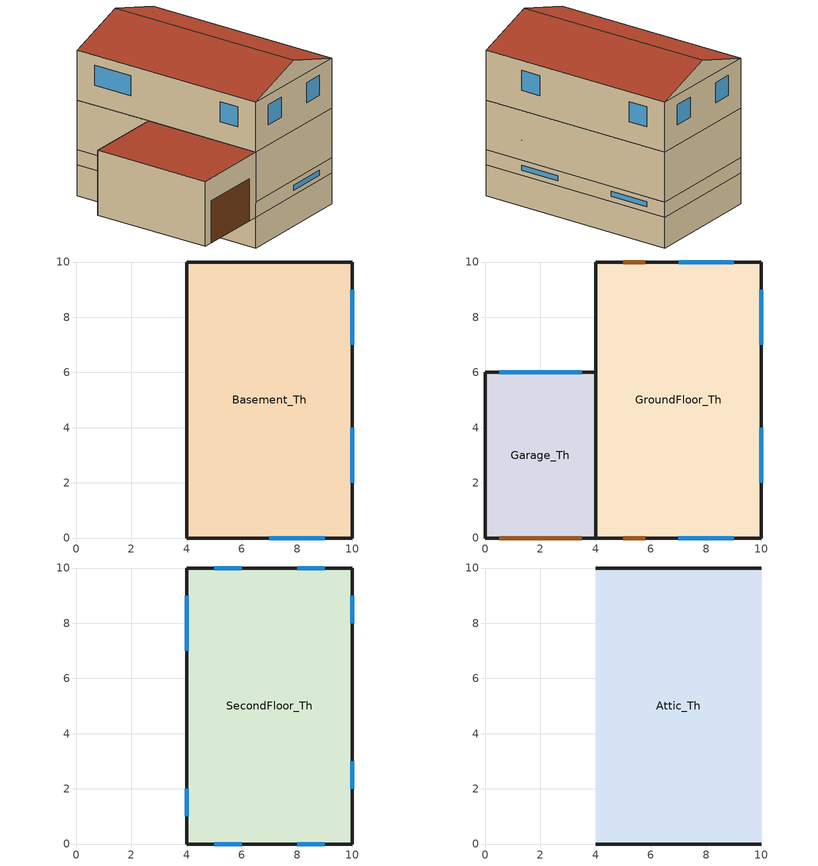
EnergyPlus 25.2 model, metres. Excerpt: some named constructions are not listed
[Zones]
Basement_Th
 floor foundation (SFD_BasementFloor 8): 10,10 10,0 4,0 4,10 z-1.55
 wall outside (Surface 32 c tbd): 10,10 4,10 z0:0.75
 wall outside (Surface 34 c tbd): 4,0 10,0 z0:0.75
 wall outside (Surface 35 c tbd): 10,0 10,10 z0:0.75
 wall outside (Surface 39 c tbd): 4,10 4,6 z0:0.75
 wall to Garage_Th (Surface 33 c tbd): 4,6 4,0 z0:0.75
 wall foundation (SFD_1946-1970_BasementWall): 4,0 10,0 10,10 4,10 4,0 z-1.55:0
 window (SFD_Window_old-construction): 7,0 9,0 / 10,2 10,4 / 10,7 10,9 z0.25:0.5
Garage_Th
 floor ground (SFD_BasementFloor 9): 4,6 4,0 0,0 0,6 z0
 wall outside (SFD_GarageWall): 4,6 0,6 0,0 4,0 z0:3.25
 wall to GroundFloor_Th (Surface 8 c tbd Reversed): 4,0 4,6 z0.75:3.25
 window (SFD_Window_old-construction): 3.5,6 0.5,6 z2:2.5
 door (SFD_Door_old-construction): 0.5,0 3.5,0 z0:2.1
 roof outside (SFD_Garage_Roof): 4,0 4,6 0,6 0,0 z3.25
GroundFloor_Th
 floor ground (SFD_IntFloor): 10,10 10,0 4,0 4,10 z0.75
 wall ground (Surface 11 c tbd): 4,10 4,6 z0.75:3.25
 wall ground (Surface 12 c tbd): 10,0 10,10 z0.75:3.25
 wall ground (Surface 13 c tbd): 10,10 4,10 z0.75:3.25
 wall ground (Surface 7 c tbd): 4,0 10,0 z0.75:3.25
 wall ground (Surface 8 c tbd): 4,6 4,0 z0.75:3.25
 window inside (SFD_Window_old-construction): 10,7 10,9 / 10,2 10,4 / 7,0 9,0 z1.75:2.75; 9,10 7,10 z1:2.75
 door inside (SFD_Door_old-construction): 5.8,10 5,10 / 5,0 5.8,0 z0.75:2.75
 ceiling ground (SFD_IntCeiling): 10,0 10,10 4,10 4,0 z3.25
SecondFloor_Th
 floor to GroundFloor_Th (SFD_IntFloor): 10,10 10,0 4,0 4,10 z3.25
 wall outside (Surface 15 c tbd): 4,0 10,0 z3.25:5.75
 wall outside (Surface 17 c tbd): 10,0 10,10 z3.25:5.75
 wall outside (Surface 18 c tbd): 10,10 4,10 z3.25:5.75
 wall outside (Surface 19 c tbd): 4,10 4,0 z3.25:5.75
 window (SFD_Window_old-construction): 5,0 6,0 / 8,0 9,0 / 10,2 10,3 / 10,8 10,9 / 9,10 8,10 / 6,10 5,10 / 4,2 4,1 / 4,9 4,7 z4.25:5.25
Attic_Th
 floor to SecondFloor_Th (Surface 16 c tbd Reversed): 10,10 10,0 4,0 4,10 z5.75
 wall outside (SFD_1946-1970_ExtWall): 7,0,6.75 4,0,5.75 10,0,5.75; 7,10,6.75 10,10,5.75 4,10,5.75
 roof outside (SFD_Roof): 7,10,6.75 4,10,5.75 4,0,5.75 7,0,6.75; 7,0,6.75 10,0,5.75 10,10,5.75 7,10,6.75
[Material] Roughness=Smooth; Thermal Absorptance=0.9
Name | Thickness {m} | Conductivity {W/m-K} | Density {kg/m3} | Specific Heat {J/kg-K} | Solar Absorptance | Visible Absorptance
Cladding-vinyl | 0.0095 | 0.086 | 200 | 1000 | 0.5 | 0.5
Gypsum Board | 0.0127 | 0.16 | 800 | 1090 | 0.3 | 0.5
Plywood | 0.0159 | 0.12 | 544 | 1210 | 0.5 | 0.5
Surface 16 m tbd | 0.102311 | 0.046 | 20 | 1400 | 0.7 | 0.7
Surface 33 m tbd | 0.0437751 | 0.046 | 19 | 960 | 0.7 | 0.7
Wood frame roof 2x10 insulated | 0.235 | 0.16 | 96 | 1515 | 0.7 | 0.7
Wood frame wall 2x4 uninsulated | 0.089 | 0.409 | 154.65 | 1626.3 | 0.7 | 0.7
[Material:AirGap]
Air Layer 1: Thermal Resistance {m2-K/W}=0.15
[Construction]
Surface 16 c tbd: Surface 16 m tbd, Plywood, Wood frame roof 2x10 insulated, Gypsum Board
Surface 33 c tbd Reversed: Gypsum Board, Air Layer 1, Surface 33 m tbd, Wood frame wall 2x4 uninsulated, Plywood, Air Layer 1, Cladding-vinyl
[Schedule:Compact]
Exterior Lighting Schedule: Through: 01/01, For: AllDays, Until: 01:00, 0, Until: 07:00, 0.75, Until: 17:00, 0, Until: 24:00, 0.75, Through: 01/02, For: AllDays, Until: 07:00, 0.75, Until: 17:00, 0, Until: 24:00, 0.75, Through: 01/03, For: AllDays, Until: 07:00, 0.75, Until: 17:00, 0, Until: 24:00, 0.75, Through: 01/04, For: AllDays, Until: 07:00, 0.75, Until: 17:00, 0, Until: 24:00, 0.75, Through: 01/05, For: AllDays, Until: 07:00, 0.75, Until: 17:00, 0, Until: 24:00, 0.75, Through: 01/06, For: AllDays, Until: 07:00, 0.75, Until: 17:00, 0, Until: 24:00, 0.75, Through: 01/07, For: AllDays, Until: 07:00, 0.75, Until: 17:00, 0, Until: 24:00, 0.75, Through: 01/08, For: AllDays, Until: 07:00, 0.75, Until: 17:00, 0, Until: 24:00, 0.75, Through: 01/09, For: AllDays, Until: 07:00, 0.75, Until: 17:00, 0, Until: 24:00, 0.75, Through: 01/10, For: AllDays, Until: 07:00, 0.75, Until: 17:00, 0, Until: 24:00, 0.75, Through: 01/11, For: AllDays, Until: 07:00, 0.75, Until: 17:00, 0, Until: 24:00, 0.75, Through: 01/12, For: AllDays, Until: 07:00, 0.75, Until: 17:00, 0, Until: 24:00, 0.75, Through: 01/13, For: AllDays, Until: 07:00, 0.75, Until: 17:00, 0, Until: 24:00, 0.75, Through: 01/14, For: AllDays, Until: 07:00, 0.75, Until: 17:00, 0, Until: 24:00, 0.75, Through: 01/15, For: AllDays, Until: 07:00, 0.75, Until: 17:00, 0, Until: 24:00, 0.75, Through: 01/16, For: AllDays, Until: 07:00, 0.75, Until: 17:00, 0, Until: 24:00, 0.75, Through: 01/17, For: AllDays, Until: 07:00, 0.75, Until: 17:00, 0, Until: 24:00, 0.75, Through: 01/18, For: AllDays, Until: 07:00, 0.75, Until: 17:00, 0, Until: 24:00, 0.75, Through: 01/19, For: AllDays, Until: 07:00, 0.75, Until: 17:00, 0, Until: 24:00, 0.75, Through: 01/20, For: AllDays, Until: 07:00, 0.75, Until: 17:00, 0, Until: 24:00, 0.75, Through: 01/21, For: AllDays, Until: 07:00, 0.75, Until: 17:00, 0, Until: 24:00, 0.75, Through: 01/22, For: AllDays, Until: 07:00, 0.75, Until: 17:00, 0, Until: 24:00, 0.75, Through: 01/23, For: AllDays, Until: 07:00, 0.75, Until: 17:00, 0, Until: 24:00, 0.75, Through: 01/24, For: AllDays, Until: 07:00, 0.75, Until: 17:00, 0, Until: 24:00, 0.75, Through: 01/25, For: AllDays, Until: 07:00, 0.75, Until: 17:00, 0, Until: 24:00, 0.75, Through: 01/26, For: AllDays, Until: 07:00, 0.75, Until: 17:00, 0, Until: 24:00, 0.75, Through: 01/27, For: AllDays, Until: 07:00, 0.75, Until: 17:00, 0, Until: 24:00, 0.75, Through: 01/28, For: AllDays, Until: 07:00, 0.75, Until: 17:00, 0, Until: 24:00, 0.75, Through: 01/29, For: AllDays, Until: 07:00, 0.75, Until: 17:00, 0, Until: 24:00, 0.75, Through: 01/30, For: AllDays, Until: 07:00, 0.75, Until: 17:00, 0, Until: 24:00, 0.75, Through: 01/31, For: AllDays, Until: 07:00, 0.75, Until: 17:00, 0, Until: 24:00, 0.75, Through: 02/01, For: AllDays, Until: 07:00, 0.75, Until: 17:00, 0, Until: 24:00, 0.75, Through: 02/02, For: AllDays, Until: 07:00, 0.75, Until: 17:00, 0, Until: 24:00, 0.75, Through: 02/03, For: AllDays, Until: 07:00, 0.75, Until: 17:00, 0, Until: 24:00, 0.75, Through: 02/04, For: AllDays, Until: 07:00, 0.75, Until: 17:00, 0, Until: 24:00, 0.75, Through: 02/05, For: AllDays, Until: 07:00, 0.75, Until: 17:00, 0, Until: 24:00, 0.75, Through: 02/06, For: AllDays, Until: 07:00, 0.75, Until: 17:00, 0, Until: 24:00, 0.75, Through: 02/07, For: AllDays, Until: 07:00, 0.75, Until: 17:00, 0, Until: 24:00, 0.75, Through: 02/08, For: AllDays, Until: 07:00, 0.75, Until: 17:00, 0, Until: 24:00, 0.75, Through: 02/09, For: AllDays, Until: 07:00, 0.75, Until: 17:00, 0, Until: 24:00, 0.75, Through: 02/10, For: AllDays, Until: 07:00, 0.75, Until: 17:00, 0, Until: 24:00, 0.75, Through: 02/11, For: AllDays, Until: 07:00, 0.75, Until: 17:00, 0, Until: 24:00, 0.75, Through: 02/12, For: AllDays, Until: 07:00, 0.75, Until: 17:00, 0, Until: 24:00, 0.75, Through: 02/13, For: AllDays, Until: 07:00, 0.75, Until: 17:00, 0, Until: 24:00, 0.75, Through: 02/14, For: AllDays, Until: 07:00, 0.75, Until: 17:00, 0, Until: 24:00, 0.75, Through: 02/15, For: AllDays, Until: 07:00, 0.75, Until: 17:00, 0, Until: 24:00, 0.75, Through: 02/16, For: AllDays, Until: 07:00, 0.75, Until: 17:00, 0, Until: 24:00, 0.75, Through: 02/17, For: AllDays, Until: 07:00, 0.75, Until: 17:00, 0, Until: 24:00, 0.75, Through: 02/18, For: AllDays, Until: 07:00, 0.75, Until: 17:00, 0, Until: 24:00, 0.75, Through: 02/19, For: AllDays, Until: 07:00, 0.75, Until: 17:00, 0, Until: 24:00, 0.75, Through: 02/20, For: AllDays, Until: 07:00, 0.75, Until: 17:00, 0, Until: 24:00, 0.75, Through: 02/21, For: AllDays, Until: 07:00, 0.75, Until: 17:00, 0, Until: 24:00, 0.75, Through: 02/22, For: AllDays, Until: 07:00, 0.75, Until: 17:00, 0, Until: 24:00, 0.75, Through: 02/23, For: AllDays, Until: 07:00, 0.75, Until: 17:00, 0, Until: 24:00, 0.75, Through: 02/24, For: AllDays, Until: 07:00, 0.75, Until: 17:00, 0, Until: 24:00, 0.75, Through: 02/25, For: AllDays, Until: 07:00, 0.75, Until: 17:00, 0, Until: 24:00, 0.75, Through: 02/26, For: AllDays, Until: 07:00, 0.75, Until: 17:00, 0, Until: 24:00, 0.75, Through: 02/27, For: AllDays, Until: 07:00, 0.75, Until: 17:00, 0, Until: 24:00, 0.75, Through: 02/28, For: AllDays, Until: 07:00, 0.75, Until: 17:00, 0, Until: 24:00, 0.75, Through: 03/01, For: AllDays, Until: 06:00, 0.75, Until: 18:00, 0, Until: 24:00, 0.75, Through: 03/02, For: AllDays, Until: 06:00, 0.75, Until: 18:00, 0, Until: 24:00, 0.75, Through: 03/03, For: AllDays, Until: 06:00, 0.75, Until: 18:00, 0, Until: 24:00, 0.75, Through: 03/04, For: AllDays, Until: 06:00, 0.75, Until: 18:00, 0, Until: 24:00, 0.75, Through: 03/05, For: AllDays, Until: 06:00, 0.75, Until: 18:00, 0, Until: 24:00, 0.75, Through: 03/06, For: AllDays, Until: 06:00, 0.75, Until: 18:00, 0, Until: 24:00, 0.75, Through: 03/07, For: AllDays, Until: 06:00, 0.75, Until: 18:00, 0, Until: 24:00, 0.75, Through: 03/08, For: AllDays, Until: 06:00, 0.75, Until: 18:00, 0, Until: 24:00, 0.75, Through: 03/09, For: AllDays, Until: 06:00, 0.75, Until: 18:00, 0, Until: 24:00, 0.75, Through: 03/10, For: AllDays, Until: 06:00, 0.75, Until: 18:00, 0, Until: 24:00, 0.75, Through: 03/11, For: AllDays, Until: 06:00, 0.75, Until: 18:00, 0, Until: 24:00, 0.75, Through: 03/12, For: AllDays, Until: 06:00, 0.75, Until: 18:00, 0, Until: 24:00, 0.75, Through: 03/13, For: AllDays, Until: 06:00, 0.75, Until: 18:00, 0, Until: 24:00, 0.75, Through: 03/14, For: AllDays, Until: 06:00, 0.75, Until: 18:00, 0, Until: 24:00, 0.75, Through: 03/15, For: AllDays, Until: 06:00, 0.75, Until: 18:00, 0, Until: 24:00, 0.75, Through: 03/16, For: AllDays, Until: 06:00, 0.75, Until: 18:00, 0, Until: 24:00, 0.75, Through: 03/17, For: AllDays, Until: 06:00, 0.75, Until: 18:00, 0, Until: 24:00, 0.75, Through: 03/18, For: AllDays, Until: 06:00, 0.75, Until: 18:00, 0, Until: 24:00, 0.75, Through: 03/19, For: AllDays, Until: 06:00, 0.75, Until: 18:00, 0, Until: 24:00, 0.75, Through: 03/20, For: AllDays, Until: 06:00, 0.75, Until: 18:00, 0, Until: 24:00, 0.75, Through: 03/21, For: AllDays, Until: 06:00, 0.75, Until: 18:00, 0, Until: 24:00, 0.75, Through: 03/22, For: AllDays, Until: 06:00, 0.75, Until: 18:00, 0, Until: 24:00, 0.75, Through: 03/23, For: AllDays, Until: 06:00, 0.75, Until: 18:00, 0, Until: 24:00, 0.75, Through: 03/24, For: AllDays, Until: 06:00, 0.75, Until: 18:00, 0, Until: 24:00, 0.75, Through: 03/25, For: AllDays, Until: 06:00, 0.75, Until: 18:00, 0, Until: 24:00, 0.75, Through: 03/26, For: AllDays, Until: 06:00, 0.75, Until: 18:00, 0, Until: 24:00, 0.75, Through: 03/27, For: AllDays, Until: 06:00, 0.75, Until: 18:00, 0, Until: 24:00, 0.75, Through: 03/28, For: AllDays, Until: 06:00, 0.75, Until: 18:00, 0, Until: 24:00, 0.75, Through: 03/29, For: AllDays, Until: 06:00, 0.75, Until: 18:00, 0, Until: 24:00, 0.75, Through: 03/30, For: AllDays, Until: 06:00, 0.75, Until: 18:00, 0, Until: 24:00, 0.75, Through: 03/31, For: AllDays, Until: 06:00, 0.75, Until: 18:00, 0, Until: 24:00, 0.75, Through: 04/01, For: AllDays, Until: 06:00, 0.75, Until: 18:00, 0, Until: 24:00, 0.75, Through: 04/02, For: AllDays, Until: 06:00, 0.75, Until: 18:00, 0, Until: 24:00, 0.75, Through: 04/03, For: AllDays, Until: 06:00, 0.75, Until: 18:00, 0, Until: 24:00, 0.75, Through: 04/04, For: AllDays, Until: 06:00, 0.75, Until: 18:00, 0, Until: 24:00, 0.75, Through: 04/05, For: AllDays, Until: 06:00, 0.75, Until: 18:00, 0, Until: 24:00, 0.75, Through: 04/06, For: AllDays, Until: 06:00, 0.75, Until: 18:00, 0, Until: 24:00, 0.75, Through: 04/07, For: AllDays, Until: 06:00, 0.75, Until: 18:00, 0, Until: 24:00, 0.75, Through: 04/08, For: AllDays, Until: 06:00, 0.75, Until: 18:00, 0, Until: 24:00, 0.75, Through: 04/09, For: AllDays, Until: 06:00, 0.75, Until: 18:00, 0, Until: 24:00, 0.75, Through: 04/10, For: AllDays, Until: 06:00, 0.75, Until: 18:00, 0, Until: 24:00, 0.75, Through: 04/11, For: AllDays, Until: 06:00, 0.75, Until: 18:00, 0, Until: 24:00, 0.75, Through: 04/12, For: AllDays, Until: 06:00, 0.75, Until: 18:00, 0, Until: 24:00, 0.75, Through: 04/13, For: AllDays, Until: 06:00, 0.75, Until: 18:00, 0, Until: 24:00, 0.75, Through: 04/14, For: AllDays, Until: 06:00, 0.75, Until: 18:00, 0, Until: 24:00, 0.75, Through: 04/15, For: AllDays, Until: 06:00, 0.75, Until: 18:00, 0, Until: 24:00, 0.75, Through: 04/16, For: AllDays, Until: 06:00, 0.75, Until: 18:00, 0, Until: 24:00, 0.75, Through: 04/17, For: AllDays, Until: 06:00, 0.75, Until: 18:00, 0, Until: 24:00, 0.75, Through: 04/18, For: AllDays, Until: 06:00, 0.75, Until: 18:00, 0, Until: 24:00, 0.75, Through: 04/19, For: AllDays, Until: 06:00, 0.75, Until: 18:00, 0, Until: 24:00, 0.75, Through: 04/20, For: AllDays, Until: 06:00, 0.75, Until: 18:00, 0, Until: 24:00, 0.75, Through: 04/21, For: AllDays, Until: 06:00, 0.75, Until: 18:00, 0, Until: 24:00, 0.75, Through: 04/22, For: AllDays, Until: 06:00, 0.75, Until: 18:00, 0, Until: 24:00, 0.75, Through: 04/23, For: AllDays, Until: 06:00, 0.75, Until: 18:00, 0, Until: 24:00, 0.75, Through: 04/24, For: AllDays, Until: 06:00, 0.75, Until: 18:00, 0, Until: 24:00, 0.75, Through: 04/25, For: AllDays, Until: 06:00, 0.75, Until: 18:00, 0, Until: 24:00, 0.75, Through: 04/26, For: AllDays, Until: 06:00, 0.75, Until: 18:00, 0, Until: 24:00, 0.75, Through: 04/27, For: AllDays, Until: 06:00, 0.75, Until: 18:00, 0, Until: 24:00, 0.75, Through: 04/28, For: AllDays, Until: 06:00, 0.75, Until: 18:00, 0, Until: 24:00, 0.75, Through: 04/29, For: AllDays, Until: 06:00, 0.75, Until: 18:00, 0, Until: 24:00, 0.75, Through: 04/30, For: AllDays, Until: 06:00, 0.75, Until: 18:00, 0, Until: 24:00, 0.75, Through: 05/01, For: AllDays, Until: 05:00, 0.75, Until: 20:00, 0, Until: 24:00, 0.75, Through: 05/02, For: AllDays, Until: 05:00, 0.75, Until: 20:00, 0, Until: 24:00, 0.75, Through: 05/03, For: AllDays, Until: 05:00, 0.75, Until: 20:00, 0, Until: 24:00, 0.75, Through: 05/04, For: AllDays, Until: 05:00, 0.75, Until: 20:00, 0, Until: 24:00, 0.75, Through: 05/05, For: AllDays, Until: 05:00, 0.75, Until: 20:00, 0, Until: 24:00, 0.75, Through: 05/06, For: AllDays, Until: 05:00, 0.75, Until: 20:00, 0, Until: 24:00, 0.75, Through: 05/07, For: AllDays, Until: 05:00, 0.75, Until: 20:00, 0, Until: 24:00, 0.75, Through: 05/08, For: AllDays, Until: 05:00, 0.75, Until: 20:00, 0, Until: 24:00, 0.75, Through: 05/09, For: AllDays, Until: 05:00, 0.75, Until: 20:00, 0, Until: 24:00, 0.75, Through: 05/10, For: AllDays, Until: 05:00, 0.75, Until: 20:00, 0, Until: 24:00, 0.75, Through: 05/11, For: AllDays, Until: 05:00, 0.75, Until: 20:00, 0, Until: 24:00, 0.75, Through: 05/12, For: AllDays, Until: 05:00, 0.75, Until: 20:00, 0, Until: 24:00, 0.75, Through: 05/13, For: AllDays, Until: 05:00, 0.75, Until: 20:00, 0, Until: 24:00, 0.75, Through: 05/14, For: AllDays, Until: 05:00, 0.75, Until: 20:00, 0, Until: 24:00, 0.75, Through: 05/15, For: AllDays, Until: 05:00, 0.75, Until: 20:00, 0, Until: 24:00, 0.75, Through: 05/16, For: AllDays, Until: 05:00, 0.75, Until: 20:00, 0, Until: 24:00, 0.75, Through: 05/17, For: AllDays, Until: 05:00, 0.75, Until: 20:00, 0, Until: 24:00, 0.75, Through: 05/18, For: AllDays, Until: 05:00, 0.75, Until: 20:00, 0, Until: 24:00, 0.75, Through: 05/19, For: AllDays, Until: 05:00, 0.75, Until: 20:00, 0, Until: 24:00, 0.75, Through: 05/20, For: AllDays, Until: 05:00, 0.75, Until: 20:00, 0, Until: 24:00, 0.75, Through: 05/21, For: AllDays, Until: 05:00, 0.75, Until: 20:00, 0, Until: 24:00, 0.75, Through: 05/22, For: AllDays, Until: 05:00, 0.75, Until: 20:00, 0, Until: 24:00, 0.75, Through: 05/23, For: AllDays, Until: 05:00, 0.75, Until: 20:00, 0, Until: 24:00, 0.75, Through: 05/24, For: AllDays, Until: 05:00, 0.75, Until: 20:00, 0, Until: 24:00, 0.75, Through: 05/25, For: AllDays, Until: 05:00, 0.75, Until: 20:00, 0, Until: 24:00, 0.75, Through: 05/26, For: AllDays, Until: 05:00, 0.75, Until: 20:00, 0, Until: 24:00, 0.75, Through: 05/27, For: AllDays, Until: 05:00, 0.75, Until: 20:00, 0, Until: 24:00, 0.75, Through: 05/28, For: AllDays, Until: 05:00, 0.75, Until: 20:00, 0, Until: 24:00, 0.75, Through: 05/29, For: AllDays, Until: 05:00, 0.75, Until: 20:00, 0, Until: 24:00, 0.75, Through: 05/30, For: AllDays, Until: 05:00, 0.75, Until: 20:00, 0, Until: 24:00, 0.75, Through: 05/31, For: AllDays, Until: 05:00, 0.75, Until: 20:00, 0, Until: 24:00, 0.75, Through: 06/01, For: AllDays, Until: 05:00, 0.75, Until: 20:00, 0, Until: 24:00, 0.75, Through: 06/02, For: AllDays, Until: 05:00, 0.75, Until: 20:00, 0, Until: 24:00, 0.75, Through: 06/03, For: AllDays, Until: 05:00, 0.75, Until: 20:00, 0, Until: 24:00, 0.75, Through: 06/04, For: AllDays, Until: 05:00, 0.75, Until: 20:00, 0, Until: 24:00, 0.75, Through: 06/05, For: AllDays, Until: 05:00, 0.75, Until: 20:00, 0, Until: 24:00, 0.75, Through: 06/06, For: AllDays, Until: 05:00, 0.75, Until: 20:00, 0, Until: 24:00, 0.75, Through: 06/07, For: AllDays, Until: 05:00, 0.75, Until: 20:00, 0, Until: 24:00, 0.75, Through: 06/08, For: AllDays, Until: 05:00, 0.75, Until: 20:00, 0, Until: 24:00, 0.75, Through: 06/09, For: AllDays, Until: 05:00, 0.75, Until: 20:00, 0, Until: 24:00, 0.75, Through: 06/10, For: AllDays, Until: 05:00, 0.75, Until: 20:00, 0, Until: 24:00, 0.75, Through: 06/11, For: AllDays, Until: 05:00, 0.75, Until: 20:00, 0, Until: 24:00, 0.75, Through: 06/12, For: AllDays, Until: 05:00, 0.75, Until: 20:00, 0, Until: 24:00, 0.75, Through: 06/13, For: AllDays, Until: 05:00, 0.75, Until: 20:00, 0, Until: 24:00, 0.75, Through: 06/14, For: AllDays, Until: 05:00, 0.75, Until: 20:00, 0, Until: 24:00, 0.75, Through: 06/15, For: AllDays, Until: 05:00, 0.75, Until: 20:00, 0, Until: 24:00, 0.75, Through: 06/16, For: AllDays, Until: 05:00, 0.75, Until: 20:00, 0, Until: 24:00, 0.75, Through: 06/17, For: AllDays, Until: 05:00, 0.75, Until: 20:00, 0, Until: 24:00, 0.75, Through: 06/18, For: AllDays, Until: 05:00, 0.75, Until: 20:00, 0, Until: 24:00, 0.75, Through: 06/19, For: AllDays, Until: 05:00, 0.75, Until: 20:00, 0, Until: 24:00, 0.75, Through: 06/20, For: AllDays, Until: 05:00, 0.75, Until: 20:00, 0, Until: 24:00, 0.75, Through: 06/21, For: AllDays, Until: 05:00, 0.75, Until: 20:00, 0, Until: 24:00, 0.75, Through: 06/22, For: AllDays, Until: 05:00, 0.75, Until: 20:00, 0, Until: 24:00, 0.75, Through: 06/23, For: AllDays, Until: 05:00, 0.75, Until: 20:00, 0, Until: 24:00, 0.75, Through: 06/24, For: AllDays, Until: 05:00, 0.75, Until: 20:00, 0, Until: 24:00, 0.75, Through: 06/25, For: AllDays, Until: 05:00, 0.75, Until: 20:00, 0, Until: 24:00, 0.75, Through: 06/26, For: AllDays, Until: 05:00, 0.75, Until: 20:00, 0, Until: 24:00, 0.75, Through: 06/27, For: AllDays, Until: 05:00, 0.75, Until: 20:00, 0, Until: 24:00, 0.75, Through: 06/28, For: AllDays, Until: 05:00, 0.75, Until: 20:00, 0, Until: 24:00, 0.75, Through: 06/29, For: AllDays, Until: 05:00, 0.75, Until: 20:00, 0, Until: 24:00, 0.75, Through: 06/30, For: AllDays, Until: 05:00, 0.75, Until: 20:00, 0, Until: 24:00, 0.75, Through: 07/01, For: AllDays, Until: 05:00, 0.75, Until: 20:00, 0, Until: 24:00, 0.75, Through: 07/02, For: AllDays, Until: 05:00, 0.75, Until: 20:00, 0, Until: 24:00, 0.75, Through: 07/03, For: AllDays, Until: 05:00, 0.75, Until: 20:00, 0, Until: 24:00, 0.75, Through: 07/04, For: AllDays, Until: 05:00, 0.75, Until: 20:00, 0, Until: 24:00, 0.75, Through: 07/05, For: AllDays, Until: 05:00, 0.75, Until: 20:00, 0, Until: 24:00, 0.75, Through: 07/06, For: AllDays, Until: 05:00, 0.75, Until: 20:00, 0, Until: 24:00, 0.75, Through: 07/07, For: AllDays, Until: 05:00, 0.75, Until: 20:00, 0, Until: 24:00, 0.75, Through: 07/08, For: AllDays, Until: 05:00, 0.75, Until: 20:00, 0, Until: 24:00, 0.75, Through: 07/09, For: AllDays, Until: 05:00, 0.75, Until: 20:00, 0, Until: 24:00, 0.75, Through: 07/10, For: AllDays, Until: 05:00, 0.75, Until: 20:00, 0, Until: 24:00, 0.75, Through: 07/11, For: AllDays, Until: 05:00, 0.75, Until: 20:00, 0, Until: 24:00, 0.75, Through: 07/12, For: AllDays, Until: 05:00, 0.75, Until: 20:00, 0, Until: 24:00, 0.75, Through: 07/13, For: AllDays, Until: 05:00, 0.75, Until: 20:00, 0, Until: 24:00, 0.75, Through: 07/14, For: AllDays, Until: 05:00, 0.75, Until: 20:00, 0, Until: 24:00, 0.75, Through: 07/15, For: AllDays, Until: 05:00, 0.75, Until: 20:00, 0, Until: 24:00, 0.75, Through: 07/16, For: AllDays, Until: 05:00, 0.75, Until: 20:00, 0, Until: 24:00, 0.75, Through: 07/17, For: AllDays, Until: 05:00, 0.75, Until: 20:00, 0, Until: 24:00, 0.75, Through: 07/18, For: AllDays, Until: 05:00, 0.75, Until: 20:00, 0, Until: 24:00, 0.75, Through: 07/19, For: AllDays, Until: 05:00, 0.75, Until: 20:00, 0, Until: 24:00, 0.75, Through: 07/20, For: AllDays, Until: 05:00, 0.75, Until: 20:00, 0, Until: 24:00, 0.75, Through: 07/21, For: AllDays, Until: 05:00, 0.75, Until: 20:00, 0, Until: 24:00, 0.75, Through: 07/22, For: AllDays, Until: 05:00, 0.75, Until: 20:00, 0, Until: 24:00, 0.75, Through: 07/23, For: AllDays, Until: 05:00, 0.75, Until: 20:00, 0, Until: 24:00, 0.75, Through: 07/24, For: AllDays, Until: 05:00, 0.75, Until: 20:00, 0, Until: 24:00, 0.75, Through: 07/25, For: AllDays, Until: 05:00, 0.75, Until: 20:00, 0, Until: 24:00, 0.75, Through: 07/26, For: AllDays, Until: 05:00, 0.75, Until: 20:00, 0, Until: 24:00, 0.75, Through: 07/27, For: AllDays, Until: 05:00, 0.75, Until: 20:00, 0, Until: 24:00, 0.75, Through: 07/28, For: AllDays, Until: 05:00, 0.75, Until: 20:00, 0, Until: 24:00, 0.75, Through: 07/29, For: AllDays, Until: 05:00, 0.75, Until: 20:00, 0, Until: 24:00, 0.75, Through: 07/30, For: AllDays, Until: 05:00, 0.75, Until: 20:00, 0, Until: 24:00, 0.75, Through: 07/31, For: AllDays, Until: 05:00, 0.75, Until: 20:00, 0, Until: 24:00, 0.75, Through: 08/01, For: AllDays, Until: 05:00, 0.75, Until: 20:00, 0, Until: 24:00, 0.75, Through: 08/02, For: AllDays, Until: 05:00, 0.75, Until: 20:00, 0, Until: 24:00, 0.75, Through: 08/03, For: AllDays, Until: 05:00, 0.75, Until: 20:00, 0, Until: 24:00, 0.75, Through: 08/04, For: AllDays, Until: 05:00, 0.75, Until: 20:00, 0, Until: 24:00, 0.75, Through: 08/05, For: AllDays, Until: 05:00, 0.75, Until: 20:00, 0, Until: 24:00, 0.75, Through: 08/06, For: AllDays, Until: 05:00, 0.75, Until: 20:00, 0, Until: 24:00, 0.75, Through: 08/07, For: AllDays, Until: 05:00, 0.75, Until: 20:00, 0, Until: 24:00, 0.75, Through: 08/08, For: AllDays, Until: 05:00, 0.75, Until: 20:00, 0, Until: 24:00, 0.75, Through: 08/09, For: AllDays, Until: 05:00, 0.75, Until: 20:00, 0, Until: 24:00, 0.75, Through: 08/10, For: AllDays, Until: 05:00, 0.75, Until: 20:00, 0, Until: 24:00, 0.75, Through: 08/11, For: AllDays, Until: 05:00, 0.75, Until: 20:00, 0, Until: 24:00, 0.75, Through: 08/12, For: AllDays, Until: 05:00, 0.75, Until: 20:00, 0, Until: 24:00, 0.75, Through: 08/13, For: AllDays, Until: 05:00, 0.75, Until: 20:00, 0, Until: 24:00, 0.75, Through: 08/14, For: AllDays, Until: 05:00, 0.75, Until: 20:00, 0, Until: 24:00, 0.75, Through: 08/15, For: AllDays, Until: 05:00, 0.75, Until: 20:00, 0, Until: 24:00, 0.75, Through: 08/16, For: AllDays, Until: 05:00, 0.75, Until: 20:00, 0, Until: 24:00, 0.75, Through: 08/17, For: AllDays, Until: 05:00, 0.75, Until: 20:00, 0, Until: 24:00, 0.75, Through: 08/18, For: AllDays, Until: 05:00, 0.75, Until: 20:00, 0, Until: 24:00, 0.75, Through: 08/19, For: AllDays, Until: 05:00, 0.75, Until: 20:00, 0, Until: 24:00, 0.75, Through: 08/20, For: AllDays, Until: 05:00, 0.75, Until: 20:00, 0, Until: 24:00, 0.75, Through: 08/21, For: AllDays, Until: 05:00, 0.75, Until: 20:00, 0, Until: 24:00, 0.75, Through: 08/22, For: AllDays, Until: 05:00, 0.75, Until: 20:00, 0, Until: 24:00, 0.75, Through: 08/23, For: AllDays, Until: 05:00, 0.75, Until: 20:00, 0, Until: 24:00, 0.75, Through: 08/24, For: AllDays, Until: 05:00, 0.75, Until: 20:00, 0, Until: 24:00, 0.75, Through: 08/25, For: AllDays, Until: 05:00, 0.75, Until: 20:00, 0, Until: 24:00, 0.75, Through: 08/26, For: AllDays, Until: 05:00, 0.75, Until: 20:00, 0, Until: 24:00, 0.75, Through: 08/27, For: AllDays, Until: 05:00, 0.75, Until: 20:00, 0, Until: 24:00, 0.75, Through: 08/28, For: AllDays, Until: 05:00, 0.75, Until: 20:00, 0, Until: 24:00, 0.75, Through: 08/29, For: AllDays, Until: 05:00, 0.75, Until: 20:00, 0, Until: 24:00, 0.75, Through: 08/30, For: AllDays, Until: 05:00, 0.75, Until: 20:00, 0, Until: 24:00, 0.75, Through: 08/31, For: AllDays, Until: 05:00, 0.75, Until: 20:00, 0, Until: 24:00, 0.75, Through: 09/01, For: AllDays, Until: 06:00, 0.75, Until: 18:00, 0, Until: 24:00, 0.75, Through: 09/02, For: AllDays, Until: 06:00, 0.75, Until: 18:00, 0, Until: 24:00, 0.75, Through: 09/03, For: AllDays, Until: 06:00, 0.75, Until: 18:00, 0, Until: 24:00, 0.75, Through: 09/04, For: AllDays, Until: 06:00, 0.75, Until: 18:00, 0, Until: 24:00, 0.75, Through: 09/05, For: AllDays, Until: 06:00, 0.75, Until: 18:00, 0, Until: 24:00, 0.75, Through: 09/06, For: AllDays, Until: 06:00, 0.75, Until: 18:00, 0, Until: 24:00, 0.75, Through: 09/07, For: AllDays, Until: 06:00, 0.75, Until: 18:00, 0, Until: 24:00, 0.75, Through: 09/08, For: AllDays, Until: 06:00, 0.75, Until: 18:00, 0, Until: 24:00, 0.75, Through: 09/09, For: AllDays, Until: 06:00, 0.75, Until: 18:00, 0, Until: 24:00, 0.75, Through: 09/10, For: AllDays, Until: 06:00, 0.75, Until: 18:00, 0, Until: 24:00, 0.75, Through: 09/11, For: AllDays, Until: 06:00, 0.75, Until: 18:00, 0, Until: 24:00, 0.75, Through: 09/12, For: AllDays, Until: 06:00, 0.75, Until: 18:00, 0, Until: 24:00, 0.75, Through: 09/13, For: AllDays, Until: 06:00, 0.75, Until: 18:00, 0, Until: 24:00, 0.75, Through: 09/14, For: AllDays, Until: 06:00, 0.75, Until: 18:00, 0, Until: 24:00, 0.75, Through: 09/15, For: AllDays, Until: 06:00, 0.75, Until: 18:00, 0, Until: 24:00, 0.75, Through: 09/16, For: AllDays, Until: 06:00, 0.75, Until: 18:00, 0, Until: 24:00, 0.75, Through: 09/17, For: AllDays, Until: 06:00, 0.75, Until: 18:00, 0, Until: 24:00, 0.75, Through: 09/18, For: AllDays, Until: 06:00, 0.75, Until: 18:00, 0, Until: 24:00, 0.75, Through: 09/19, For: AllDays, Until: 06:00, 0.75, Until: 18:00, 0, Until: 24:00, 0.75, Through: 09/20, For: AllDays, Until: 06:00, 0.75, Until: 18:00, 0, Until: 24:00, 0.75, Through: 09/21, For: AllDays, Until: 06:00, 0.75, Until: 18:00, 0, Until: 24:00, 0.75, Through: 09/22, For: AllDays, Until: 06:00, 0.75, Until: 18:00, 0, Until: 24:00, 0.75, Through: 09/23, For: AllDays, Until: 06:00, 0.75, Until: 18:00, 0, Until: 24:00, 0.75, Through: 09/24, For: AllDays, Until: 06:00, 0.75, Until: 18:00, 0, Until: 24:00, 0.75, Through: 09/25, For: AllDays, Until: 06:00, 0.75, Until: 18:00, 0, Until: 24:00, 0.75, Through: 09/26, For: AllDays, Until: 06:00, 0.75, Until: 18:00, 0, Until: 24:00, 0.75, Through: 09/27, For: AllDays, Until: 06:00, 0.75, Until: 18:00, 0, Until: 24:00, 0.75, Through: 09/28, For: AllDays, Until: 06:00, 0.75, Until: 18:00, 0, Until: 24:00, 0.75, Through: 09/29, For: AllDays, Until: 06:00, 0.75, Until: 18:00, 0, Until: 24:00, 0.75, Through: 09/30, For: AllDays, Until: 06:00, 0.75, Until: 18:00, 0, Until: 24:00, 0.75, Through: 10/01, For: AllDays, Until: 06:00, 0.75, Until: 18:00, 0, Until: 24:00, 0.75, Through: 10/02, For: AllDays, Until: 06:00, 0.75, Until: 18:00, 0, Until: 24:00, 0.75, Through: 10/03, For: AllDays, Until: 06:00, 0.75, Until: 18:00, 0, Until: 24:00, 0.75, Through: 10/04, For: AllDays, Until: 06:00, 0.75, Until: 18:00, 0, Until: 24:00, 0.75, Through: 10/05, For: AllDays, Until: 06:00, 0.75, Until: 18:00, 0, Until: 24:00, 0.75, Through: 10/06, For: AllDays, Until: 06:00, 0.75, Until: 18:00, 0, Until: 24:00, 0.75, Through: 10/07, For: AllDays, Until: 06:00, 0.75, Until: 18:00, 0, Until: 24:00, 0.75, Through: 10/08, For: AllDays, Until: 06:00, 0.75, Until: 18:00, 0, Until: 24:00, 0.75, Through: 10/09, For: AllDays, Until: 06:00, 0.75, Until: 18:00, 0, Until: 24:00, 0.75, Through: 10/10, For: AllDays, Until: 06:00, 0.75, Until: 18:00, 0, Until: 24:00, 0.75, Through: 10/11, For: AllDays, Until: 06:00, 0.75, Until: 18:00, 0, Until: 24:00, 0.75, Through: 10/12, For: AllDays, Until: 06:00, 0.75, Until: 18:00, 0, Until: 24:00, 0.75, Through: 10/13, For: AllDays, Until: 06:00, 0.75, Until: 18:00, 0, Until: 24:00, 0.75, Through: 10/14, For: AllDays, Until: 06:00, 0.75, Until: 18:00, 0, Until: 24:00, 0.75, Through: 10/15, For: AllDays, Until: 06:00, 0.75, Until: 18:00, 0, Until: 24:00, 0.75, Through: 10/16, For: AllDays, Until: 06:00, 0.75, Until: 18:00, 0, Until: 24:00, 0.75, Through: 10/17, For: AllDays, Until: 06:00, 0.75, Until: 18:00, 0, Until: 24:00, 0.75, Through: 10/18, For: AllDays, Until: 06:00, 0.75, Until: 18:00, 0, Until: 24:00, 0.75, Through: 10/19, For: AllDays, Until: 06:00, 0.75, Until: 18:00, 0, Until: 24:00, 0.75, Through: 10/20, For: AllDays, Until: 06:00, 0.75, Until: 18:00, 0, Until: 24:00, 0.75, Through: 10/21, For: AllDays, Until: 06:00, 0.75, Until: 18:00, 0, Until: 24:00, 0.75, Through: 10/22, For: AllDays, Until: 06:00, 0.75, Until: 18:00, 0, Until: 24:00, 0.75, Through: 10/23, For: AllDays, Until: 06:00, 0.75, Until: 18:00, 0, Until: 24:00, 0.75, Through: 10/24, For: AllDays, Until: 06:00, 0.75, Until: 18:00, 0, Until: 24:00, 0.75, Through: 10/25, For: AllDays, Until: 06:00, 0.75, Until: 18:00, 0, Until: 24:00, 0.75, Through: 10/26, For: AllDays, Until: 06:00, 0.75, Until: 18:00, 0, Until: 24:00, 0.75, Through: 10/27, For: AllDays, Until: 06:00, 0.75, Until: 18:00, 0, Until: 24:00, 0.75, Through: 10/28, For: AllDays, Until: 06:00, 0.75, Until: 18:00, 0, Until: 24:00, 0.75, Through: 10/29, For: AllDays, Until: 06:00, 0.75, Until: 18:00, 0, Until: 24:00, 0.75, Through: 10/30, For: AllDays, Until: 06:00, 0.75, Until: 18:00, 0, Until: 24:00, 0.75, Through: 10/31, For: AllDays, Until: 06:00, 0.75, Until: 18:00, 0, Until: 24:00, 0.75, Through: 11/01, For: AllDays, Until: 07:00, 0.75, Until: 17:00, 0, Until: 24:00, 0.75, Through: 11/02, For: AllDays, Until: 07:00, 0.75, Until: 17:00, 0, Until: 24:00, 0.75, Through: 11/03, For: AllDays, Until: 07:00, 0.75, Until: 17:00, 0, Until: 24:00, 0.75, Through: 11/04, For: AllDays, Until: 07:00, 0.75, Until: 17:00, 0, Until: 24:00, 0.75, Through: 11/05, For: AllDays, Until: 07:00, 0.75, Until: 17:00, 0, Until: 18:00, 0.75, Until: 19:00, 0.703809, Until: 24:00, 0.75, Through: 11/06, For: AllDays, Until: 07:00, 0.75, Until: 17:00, 0, Until: 24:00, 0.75, Through: 11/07, For: AllDays, Until: 07:00, 0.75, Until: 17:00, 0, Until: 24:00, 0.75, Through: 11/08, For: AllDays, Until: 07:00, 0.75, Until: 17:00, 0, Until: 24:00, 0.75, Through: 11/09, For: AllDays, Until: 07:00, 0.75, Until: 17:00, 0, Until: 24:00, 0.75, Through: 11/10, For: AllDays, Until: 07:00, 0.75, Until: 17:00, 0, Until: 24:00, 0.75, Through: 11/11, For: AllDays, Until: 07:00, 0.75, Until: 17:00, 0, Until: 24:00, 0.75, Through: 11/12, For: AllDays, Until: 07:00, 0.75, Until: 17:00, 0, Until: 18:00, 0.75, Until: 19:00, 0.703809, Until: 24:00, 0.75, Through: 11/13, For: AllDays, Until: 07:00, 0.75, Until: 17:00, 0, Until: 24:00, 0.75, Through: 11/14, For: AllDays, Until: 07:00, 0.75, Until: 17:00, 0, Until: 24:00, 0.75, Through: 11/15, For: AllDays, Until: 07:00, 0.75, Until: 17:00, 0, Until: 24:00, 0.75, Through: 11/16, For: AllDays, Until: 07:00, 0.75, Until: 17:00, 0, Until: 24:00, 0.75, Through: 11/17, For: AllDays, Until: 07:00, 0.75, Until: 17:00, 0, Until: 24:00, 0.75, Through: 11/18, For: AllDays, Until: 07:00, 0.75, Until: 17:00, 0, Until: 24:00, 0.75, Through: 11/19, For: AllDays, Until: 07:00, 0.75, Until: 17:00, 0, Until: 18:00, 0.75, Until: 19:00, 0.703809, Until: 24:00, 0.75, Through: 11/20, For: AllDays, Until: 07:00, 0.75, Until: 17:00, 0, Until: 24:00, 0.75, Through: 11/21, For: AllDays, Until: 07:00, 0.75, Until: 17:00, 0, Until: 24:00, 0.75, Through: 11/22, For: AllDays, Until: 07:00, 0.75, Until: 17:00, 0, Until: 24:00, 0.75, Through: 11/23, For: AllDays, Until: 07:00, 0.75, Until: 17:00, 0, Until: 24:00, 0.75, Through: 11/24, For: AllDays, Until: 07:00, 0.75, Until: 17:00, 0, Until: 24:00, 0.75, Through: 11/25, For: AllDays, Until: 07:00, 0.75, Until: 17:00, 0, Until: 24:00, 0.75, Through: 11/26, For: AllDays, Until: 07:00, 0.75, Until: 17:00, 0, Until: 18:00, 0.75, Until: 19:00, 0.703809, Until: 24:00, 0.75, Through: 11/27, For: AllDays, Until: 07:00, 0.75, Until: 17:00, 0, Until: 24:00, 0.75, Through: 11/28, For: AllDays, Until: 07:00, 0.75, Until: 17:00, 0, Until: 24:00, 0.75, Through: 11/29, For: AllDays, Until: 07:00, 0.75, Until: 17:00, 0, Until: 24:00, 0.75, Through: 11/30, For: AllDays, Until: 07:00, 0.75, Until: 17:00, 0, Until: 24:00, 0.75, Through: 12/01, For: AllDays, Until: 07:00, 0.75, Until: 17:00, 0, Until: 24:00, 0.75, Through: 12/02, For: AllDays, Until: 07:00, 0.75, Until: 17:00, 0, Until: 24:00, 0.75, Through: 12/03, For: AllDays, Until: 07:00, 0.75, Until: 17:00, 0, Until: 24:00, 0.75, Through: 12/04, For: AllDays, Until: 07:00, 0.75, Until: 17:00, 0, Until: 24:00, 0.75, Through: 12/05, For: AllDays, Until: 07:00, 0.75, Until: 17:00, 0, Until: 24:00, 0.75, Through: 12/06, For: AllDays, Until: 07:00, 0.75, Until: 17:00, 0, Until: 24:00, 0.75, Through: 12/07, For: AllDays, Until: 07:00, 0.75, Until: 17:00, 0, Until: 24:00, 0.75, Through: 12/08, For: AllDays, Until: 07:00, 0.75, Until: 17:00, 0, Until: 24:00, 0.75, Through: 12/09, For: AllDays, Until: 07:00, 0.75, Until: 17:00, 0, Until: 24:00, 0.75, Through: 12/10, For: AllDays, Until: 07:00, 0.75, Until: 17:00, 0, Until: 24:00, 0.75, Through: 12/11, For: AllDays, Until: 07:00, 0.75, Until: 17:00, 0, Until: 24:00, 0.75, Through: 12/12, For: AllDays, Until: 07:00, 0.75, Until: 17:00, 0, Until: 24:00, 0.75, Through: 12/13, For: AllDays, Until: 07:00, 0.75, Until: 17:00, 0, Until: 24:00, 0.75, Through: 12/14, For: AllDays, Until: 07:00, 0.75, Until: 17:00, 0, Until: 24:00, 0.75, Through: 12/15, For: AllDays, Until: 07:00, 0.75, Until: 17:00, 0, Until: 24:00, 0.75, Through: 12/16, For: AllDays, Until: 07:00, 0.75, Until: 17:00, 0, Until: 24:00, 0.75, Through: 12/17, For: AllDays, Until: 07:00, 0.75, Until: 17:00, 0, Until: 24:00, 0.75, Through: 12/18, For: AllDays, Until: 07:00, 0.75, Until: 17:00, 0, Until: 24:00, 0.75, Through: 12/19, For: AllDays, Until: 07:00, 0.75, Until: 17:00, 0, Until: 24:00, 0.75, Through: 12/20, For: AllDays, Until: 07:00, 0.75, Until: 17:00, 0, Until: 24:00, 0.75, Through: 12/21, For: AllDays, Until: 07:00, 0.75, Until: 17:00, 0, Until: 24:00, 0.75, Through: 12/22, For: AllDays, Until: 07:00, 0.75, Until: 17:00, 0, Until: 24:00, 0.75, Through: 12/23, For: AllDays, Until: 07:00, 0.75, Until: 17:00, 0, Until: 24:00, 0.75, Through: 12/24, For: AllDays, Until: 07:00, 0.75, Until: 17:00, 0, Until: 24:00, 0.75, Through: 12/25, For: AllDays, Until: 07:00, 0.75, Until: 17:00, 0, Until: 24:00, 0.75, Through: 12/26, For: AllDays, Until: 07:00, 0.75, Until: 17:00, 0, Until: 24:00, 0.75, Through: 12/27, For: AllDays, Until: 07:00, 0.75, Until: 17:00, 0, Until: 24:00, 0.75, Through: 12/28, For: AllDays, Until: 07:00, 0.75, Until: 17:00, 0, Until: 24:00, 0.75, Through: 12/29, For: AllDays, Until: 07:00, 0.75, Until: 17:00, 0, Until: 24:00, 0.75, Through: 12/30, For: AllDays, Until: 07:00, 0.75, Until: 17:00, 0, Until: 24:00, 0.75, Through: 12/31, For: AllDays, Until: 07:00, 0.75, Until: 17:00, 0, Until: 24:00, 0.75
